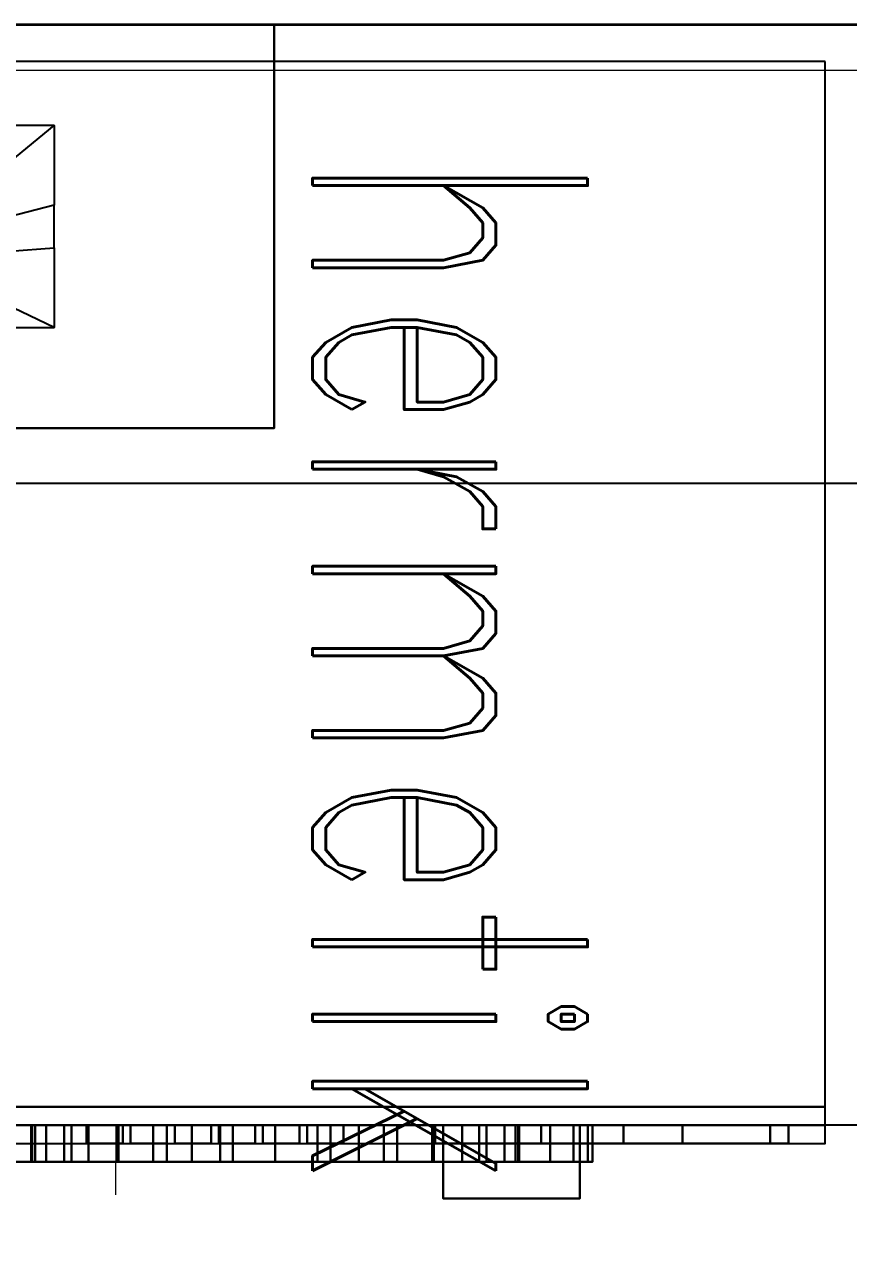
# Model space of a CAD drawing. Header units: inches. Extents: x -7543 to -822, y 102837 to 190349.
# Drawn here: x -831.6386 to -831.62961, y 102836.94892 to 102836.96243 of the extents above; entities that cross this region are included whole.
import ezdxf

# ---------------------------------------------------------------- set-up
doc = ezdxf.new("R2010")
doc.units = ezdxf.units.IN
doc.header["$MEASUREMENT"] = 0
doc.linetypes.add('DASHDOTX2', pattern=[2, 1, -0.5, 0, -0.5])
doc.linetypes.add('DOT', pattern=[6.35, 0, -6.35])
for name, color, linetype, lineweight in [('AKS', 1, 'Continuous', 25), ('İZ DÜŞÜM', 253, 'Continuous', 20), ('SIVA', 150, 'Continuous', 15), ('YAZI', 7, 'Continuous', 25)]:
    doc.layers.add(name, color=color, linetype=linetype, lineweight=lineweight)
doc.layers.add('DUVAR', color=7, linetype='Continuous', lineweight=35, true_color=0xfc4642)
doc.layers.add('TEFRİŞ', color=7, linetype='Continuous', lineweight=25, true_color=0x78462c)
doc.styles.add('st1', font='romandtw.shx', dxfattribs={"width": 0.7, "height": 40})

msp = doc.modelspace()

# ---------------------------------------------------------------- linework, layer by layer
at = {"layer": 'AKS', "linetype": 'DASHDOTX2', "ltscale": 10}
for p, q in [((-831.698665, 102836.962431), (-831.328061, 102836.962431)), ((-831.698665, 102836.957431), (-831.328061, 102836.957431))]:
    msp.add_line(p, q, dxfattribs=at)
at = {"layer": 'DUVAR'}
msp.add_line((-831.617877, 102836.962431), (-831.643877, 102836.962431), dxfattribs=at)
msp.add_line((-831.617877, 102836.962431), (-831.643877, 102836.962431), dxfattribs=at)
at = {"layer": 'İZ DÜŞÜM'}
msp.add_line((-831.637609, 102836.950031), (-831.637609, 102836.949669), dxfattribs=at)
at = {"layer": 'SIVA'}
msp.add_line((-831.617377, 102836.961931), (-831.643377, 102836.961931), dxfattribs=at)
at = {"layer": 'TEFRİŞ', "linetype": 'DOT', "ltscale": 0.4}
for p, q in [((-831.629864, 102836.962031, -0.0015), (-831.641864, 102836.962031, -0.0015)), ((-831.629864, 102836.950631, -0.0015), (-831.629864, 102836.962031, -0.0015))]:
    msp.add_line(p, q, dxfattribs=at)
at = {"layer": 'TEFRİŞ'}
for p, q in [((-831.629864, 102836.950431), (-831.629864, 102836.950631, -0.0015)), ((-831.579428, 102836.950431), (-831.643877, 102836.950431))]:
    msp.add_line(p, q, dxfattribs=at)
for points in [[(-831.643877, 102836.962431, -0.015), (-831.643877, 102836.958031, -0.015), (-831.635877, 102836.958031, -0.015), (-831.635877, 102836.962431, -0.015)], [(-831.635877, 102836.958031), (-831.643877, 102836.958031), (-831.643877, 102836.962431), (-831.635877, 102836.962431)], [(-831.635877, 102836.962431), (-831.643877, 102836.962431), (-831.643877, 102836.962431, -0.015), (-831.635877, 102836.962431, -0.015)], [(-831.635877, 102836.962431, -0.015), (-831.635877, 102836.958031, -0.015), (-831.635877, 102836.958031), (-831.635877, 102836.962431)], [(-831.635877, 102836.962431), (-831.635877, 102836.958031), (-831.635877, 102836.962431)], [(-831.635877, 102836.962431), (-831.635877, 102836.962431), (-831.635877, 102836.962431, -0.015)], [(-831.639247, 102836.960535, 0.002), (-831.638277, 102836.961331), (-831.639277, 102836.961331), (-831.639441, 102836.960778, 0.002)], [(-831.638277, 102836.960464), (-831.639177, 102836.960231, 0.002), (-831.639247, 102836.960535, 0.002), (-831.638277, 102836.961331)], [(-831.639247, 102836.959927, 0.002), (-831.638277, 102836.959997), (-831.638277, 102836.960464), (-831.639177, 102836.960231, 0.002)], [(-831.638277, 102836.959131), (-831.639441, 102836.959684, 0.002), (-831.639247, 102836.959927, 0.002), (-831.638277, 102836.959997)], [(-831.639722, 102836.959548, 0.002), (-831.639277, 102836.959131), (-831.638277, 102836.959131), (-831.639441, 102836.959684, 0.002)], [(-831.643877, 102836.958031, -0.015), (-831.643877, 102836.958031, -0.015), (-831.643877, 102836.958031, -0.015), (-831.635877, 102836.958031, -0.015)], [(-831.635877, 102836.958031, -0.015), (-831.643877, 102836.958031, -0.015), (-831.643877, 102836.958031), (-831.635877, 102836.958031)], [(-831.641864, 102836.950631), (-831.641864, 102836.950631, -0.0015), (-831.629864, 102836.950631, -0.0015), (-831.629864, 102836.950631)], [(-831.629864, 102836.950431), (-831.629864, 102836.950431, 0.0151), (-831.641864, 102836.950431, 0.0151), (-831.641864, 102836.950431)], [(-831.629864, 102836.950431, 0.011805), (-831.641864, 102836.950431, 0.011805), (-831.641864, 102836.950231, 0.011805), (-831.629864, 102836.950231, 0.011805)], [(-831.629864, 102836.950431, 0.011905), (-831.641864, 102836.950431, 0.011905), (-831.641864, 102836.950231, 0.011905), (-831.629864, 102836.950231, 0.011905)], [(-831.629864, 102836.950431, 0.0151), (-831.641864, 102836.950431, 0.0151), (-831.641864, 102836.950431, 0.0155), (-831.629864, 102836.950431, 0.0155)], [(-831.635864, 102836.950431, 0.006745), (-831.639326, 102836.950431, 0.006745), (-831.639273, 102836.950431, 0.007346), (-831.635864, 102836.950431, 0.006745)], [(-831.635864, 102836.950431, 0.006745), (-831.639273, 102836.950431, 0.006144), (-831.639326, 102836.950431, 0.006745), (-831.635864, 102836.950431, 0.006745)], [(-831.635864, 102836.950431, 0.006745), (-831.639273, 102836.950431, 0.007346), (-831.639117, 102836.950431, 0.007929), (-831.635864, 102836.950431, 0.006745)], [(-831.635864, 102836.950431, 0.006745), (-831.639117, 102836.950431, 0.005561), (-831.639273, 102836.950431, 0.006144), (-831.635864, 102836.950431, 0.006745)], [(-831.635864, 102836.950431, 0.006745), (-831.639117, 102836.950431, 0.007929), (-831.638862, 102836.950431, 0.008476), (-831.635864, 102836.950431, 0.006745)], [(-831.635864, 102836.950431, 0.006745), (-831.638862, 102836.950431, 0.005014), (-831.639117, 102836.950431, 0.005561), (-831.635864, 102836.950431, 0.006745)], [(-831.635864, 102836.950431, 0.006745), (-831.638862, 102836.950431, 0.008476), (-831.638516, 102836.950431, 0.00897), (-831.635864, 102836.950431, 0.006745)], [(-831.635864, 102836.950431, 0.006745), (-831.638516, 102836.950431, 0.00452), (-831.638862, 102836.950431, 0.005014), (-831.635864, 102836.950431, 0.006745)], [(-831.638516, 102836.950431, 0.00452), (-831.638862, 102836.950431, 0.005014), (-831.638862, 102836.950031, 0.005014), (-831.638516, 102836.950031, 0.00452)], [(-831.638862, 102836.950431, 0.008476), (-831.638516, 102836.950431, 0.00897), (-831.638516, 102836.950031, 0.00897), (-831.638862, 102836.950031, 0.008476)], [(-831.638526, 102836.950431, 0.006745), (-831.638485, 102836.950431, 0.007207), (-831.638485, 102836.950031, 0.007207), (-831.638526, 102836.950031, 0.006745)], [(-831.635864, 102836.950431, 0.006745), (-831.638526, 102836.950431, 0.006745), (-831.638485, 102836.950431, 0.007207), (-831.635864, 102836.950431, 0.006745)], [(-831.638485, 102836.950431, 0.006283), (-831.638526, 102836.950431, 0.006745), (-831.638526, 102836.950031, 0.006745), (-831.638485, 102836.950031, 0.006283)], [(-831.635864, 102836.950431, 0.006745), (-831.638485, 102836.950431, 0.006283), (-831.638526, 102836.950431, 0.006745), (-831.635864, 102836.950431, 0.006745)], [(-831.638485, 102836.950431, 0.006283), (-831.638526, 102836.950431, 0.006745), (-831.638526, 102836.950031, 0.006745), (-831.638485, 102836.950031, 0.006283)], [(-831.635864, 102836.950431, 0.006745), (-831.638516, 102836.950431, 0.00897), (-831.638089, 102836.950431, 0.009397), (-831.635864, 102836.950431, 0.006745)], [(-831.638089, 102836.950431, 0.004093), (-831.638516, 102836.950431, 0.00452), (-831.638516, 102836.950031, 0.00452), (-831.638089, 102836.950031, 0.004093)], [(-831.635864, 102836.950431, 0.006745), (-831.638089, 102836.950431, 0.004093), (-831.638516, 102836.950431, 0.00452), (-831.635864, 102836.950431, 0.006745)], [(-831.638516, 102836.950431, 0.00897), (-831.638089, 102836.950431, 0.009397), (-831.638089, 102836.950031, 0.009397), (-831.638516, 102836.950031, 0.00897)], [(-831.635864, 102836.950431, 0.006745), (-831.638485, 102836.950431, 0.007207), (-831.638365, 102836.950431, 0.007656), (-831.635864, 102836.950431, 0.006745)], [(-831.635864, 102836.950431, 0.006745), (-831.638365, 102836.950431, 0.005835), (-831.638485, 102836.950431, 0.006283), (-831.635864, 102836.950431, 0.006745)], [(-831.638365, 102836.950431, 0.005835), (-831.638485, 102836.950431, 0.006283), (-831.638485, 102836.950031, 0.006283), (-831.638365, 102836.950031, 0.005835)], [(-831.638485, 102836.950431, 0.007207), (-831.638365, 102836.950431, 0.007656), (-831.638365, 102836.950031, 0.007656), (-831.638485, 102836.950031, 0.007207)], [(-831.635864, 102836.950431, 0.006745), (-831.638365, 102836.950431, 0.007656), (-831.638169, 102836.950431, 0.008076), (-831.635864, 102836.950431, 0.006745)], [(-831.638169, 102836.950431, 0.005414), (-831.638365, 102836.950431, 0.005835), (-831.638365, 102836.950031, 0.005835), (-831.638169, 102836.950031, 0.005414)], [(-831.635864, 102836.950431, 0.006745), (-831.638169, 102836.950431, 0.005414), (-831.638365, 102836.950431, 0.005835), (-831.635864, 102836.950431, 0.006745)], [(-831.638365, 102836.950431, 0.007656), (-831.638169, 102836.950431, 0.008076), (-831.638169, 102836.950031, 0.008076), (-831.638365, 102836.950031, 0.007656)], [(-831.635864, 102836.950431, 0.006745), (-831.638169, 102836.950431, 0.008076), (-831.637903, 102836.950431, 0.008456), (-831.635864, 102836.950431, 0.006745)], [(-831.635864, 102836.950431, 0.006745), (-831.637903, 102836.950431, 0.005034), (-831.638169, 102836.950431, 0.005414), (-831.635864, 102836.950431, 0.006745)], [(-831.637903, 102836.950431, 0.005034), (-831.638169, 102836.950431, 0.005414), (-831.638169, 102836.950031, 0.005414), (-831.637903, 102836.950031, 0.005034)], [(-831.638169, 102836.950431, 0.008076), (-831.637903, 102836.950431, 0.008456), (-831.637903, 102836.950031, 0.008456), (-831.638169, 102836.950031, 0.008076)], [(-831.635864, 102836.950431, 0.006745), (-831.638089, 102836.950431, 0.009397), (-831.637595, 102836.950431, 0.009743), (-831.635864, 102836.950431, 0.006745)], [(-831.635864, 102836.950431, 0.006745), (-831.637595, 102836.950431, 0.003747), (-831.638089, 102836.950431, 0.004093), (-831.635864, 102836.950431, 0.006745)], [(-831.637595, 102836.950431, 0.003747), (-831.638089, 102836.950431, 0.004093), (-831.638089, 102836.950031, 0.004093), (-831.637595, 102836.950031, 0.003747)], [(-831.638089, 102836.950431, 0.009397), (-831.637595, 102836.950431, 0.009743), (-831.637595, 102836.950031, 0.009743), (-831.638089, 102836.950031, 0.009397)], [(-831.637924, 102836.950431, 0.012986), (-831.637924, 102836.950431, 0.013824), (-831.637924, 102836.950231, 0.013824), (-831.637924, 102836.950231, 0.012986)], [(-831.637528, 102836.950431, 0.012986), (-831.637924, 102836.950431, 0.012986), (-831.637924, 102836.950231, 0.012986), (-831.637528, 102836.950231, 0.012986)], [(-831.637924, 102836.950431, 0.013824), (-831.637528, 102836.950431, 0.013824), (-831.637528, 102836.950231, 0.013824), (-831.637924, 102836.950231, 0.013824)], [(-831.635864, 102836.950431, 0.006745), (-831.637903, 102836.950431, 0.008456), (-831.637575, 102836.950431, 0.008784), (-831.635864, 102836.950431, 0.006745)], [(-831.635864, 102836.950431, 0.006745), (-831.637575, 102836.950431, 0.004706), (-831.637903, 102836.950431, 0.005034), (-831.635864, 102836.950431, 0.006745)], [(-831.637575, 102836.950431, 0.004706), (-831.637903, 102836.950431, 0.005034), (-831.637903, 102836.950031, 0.005034), (-831.637575, 102836.950031, 0.004706)], [(-831.637903, 102836.950431, 0.008456), (-831.637575, 102836.950431, 0.008784), (-831.637575, 102836.950031, 0.008784), (-831.637903, 102836.950031, 0.008456)], [(-831.635864, 102836.950431, 0.006745), (-831.637595, 102836.950431, 0.009743), (-831.637048, 102836.950431, 0.009998), (-831.635864, 102836.950431, 0.006745)], [(-831.635864, 102836.950431, 0.006745), (-831.637048, 102836.950431, 0.003492), (-831.637595, 102836.950431, 0.003747), (-831.635864, 102836.950431, 0.006745)], [(-831.637048, 102836.950431, 0.003492), (-831.637595, 102836.950431, 0.003747), (-831.637595, 102836.950031, 0.003747), (-831.637048, 102836.950031, 0.003492)], [(-831.637595, 102836.950431, 0.009743), (-831.637048, 102836.950431, 0.009998), (-831.637048, 102836.950031, 0.009998), (-831.637595, 102836.950031, 0.009743)], [(-831.635864, 102836.950431, 0.006745), (-831.637575, 102836.950431, 0.008784), (-831.637195, 102836.950431, 0.00905), (-831.635864, 102836.950431, 0.006745)], [(-831.635864, 102836.950431, 0.006745), (-831.637195, 102836.950431, 0.00444), (-831.637575, 102836.950431, 0.004706), (-831.635864, 102836.950431, 0.006745)], [(-831.637195, 102836.950431, 0.00444), (-831.637575, 102836.950431, 0.004706), (-831.637575, 102836.950031, 0.004706), (-831.637195, 102836.950031, 0.00444)], [(-831.637575, 102836.950431, 0.008784), (-831.637195, 102836.950431, 0.00905), (-831.637195, 102836.950031, 0.00905), (-831.637575, 102836.950031, 0.008784)], [(-831.637528, 102836.950431, 0.012986), (-831.637528, 102836.950431, 0.013824), (-831.637528, 102836.950231, 0.013824), (-831.637528, 102836.950231, 0.012986)], [(-831.637443, 102836.950431, 0.012986), (-831.637443, 102836.950431, 0.013824), (-831.637443, 102836.950231, 0.013824), (-831.637443, 102836.950231, 0.012986)], [(-831.637046, 102836.950431, 0.012986), (-831.637443, 102836.950431, 0.012986), (-831.637443, 102836.950231, 0.012986), (-831.637046, 102836.950231, 0.012986)], [(-831.637443, 102836.950431, 0.013824), (-831.637046, 102836.950431, 0.013824), (-831.637046, 102836.950231, 0.013824), (-831.637443, 102836.950231, 0.013824)], [(-831.635864, 102836.950431, 0.006745), (-831.637195, 102836.950431, 0.00905), (-831.636775, 102836.950431, 0.009246), (-831.635864, 102836.950431, 0.006745)], [(-831.636775, 102836.950431, 0.004244), (-831.637195, 102836.950431, 0.00444), (-831.637195, 102836.950031, 0.00444), (-831.636775, 102836.950031, 0.004244)], [(-831.635864, 102836.950431, 0.006745), (-831.636775, 102836.950431, 0.004244), (-831.637195, 102836.950431, 0.00444), (-831.635864, 102836.950431, 0.006745)], [(-831.637195, 102836.950431, 0.00905), (-831.636775, 102836.950431, 0.009246), (-831.636775, 102836.950031, 0.009246), (-831.637195, 102836.950031, 0.00905)], [(-831.635864, 102836.950431, 0.006745), (-831.637048, 102836.950431, 0.009998), (-831.636465, 102836.950431, 0.010154), (-831.635864, 102836.950431, 0.006745)], [(-831.635864, 102836.950431, 0.006745), (-831.636465, 102836.950431, 0.003336), (-831.637048, 102836.950431, 0.003492), (-831.635864, 102836.950431, 0.006745)], [(-831.636465, 102836.950431, 0.003336), (-831.637048, 102836.950431, 0.003492), (-831.637048, 102836.950031, 0.003492), (-831.636465, 102836.950031, 0.003336)], [(-831.637048, 102836.950431, 0.009998), (-831.636465, 102836.950431, 0.010154), (-831.636465, 102836.950031, 0.010154), (-831.637048, 102836.950031, 0.009998)], [(-831.637046, 102836.950431, 0.012986), (-831.637046, 102836.950431, 0.013824), (-831.637046, 102836.950231, 0.013824), (-831.637046, 102836.950231, 0.012986)], [(-831.636961, 102836.950431, 0.012986), (-831.636961, 102836.950431, 0.013824), (-831.636961, 102836.950231, 0.013824), (-831.636961, 102836.950231, 0.012986)], [(-831.636564, 102836.950431, 0.012986), (-831.636961, 102836.950431, 0.012986), (-831.636961, 102836.950231, 0.012986), (-831.636564, 102836.950231, 0.012986)], [(-831.636961, 102836.950431, 0.013824), (-831.636564, 102836.950431, 0.013824), (-831.636564, 102836.950231, 0.013824), (-831.636961, 102836.950231, 0.013824)], [(-831.635864, 102836.950431, 0.006745), (-831.636775, 102836.950431, 0.009246), (-831.636326, 102836.950431, 0.009366), (-831.635864, 102836.950431, 0.006745)], [(-831.635864, 102836.950431, 0.006745), (-831.636326, 102836.950431, 0.004124), (-831.636775, 102836.950431, 0.004244), (-831.635864, 102836.950431, 0.006745)], [(-831.636326, 102836.950431, 0.004124), (-831.636775, 102836.950431, 0.004244), (-831.636775, 102836.950031, 0.004244), (-831.636326, 102836.950031, 0.004124)], [(-831.636775, 102836.950431, 0.009246), (-831.636326, 102836.950431, 0.009366), (-831.636326, 102836.950031, 0.009366), (-831.636775, 102836.950031, 0.009246)], [(-831.636564, 102836.950431, 0.012986), (-831.636564, 102836.950431, 0.013824), (-831.636564, 102836.950231, 0.013824), (-831.636564, 102836.950231, 0.012986)], [(-831.63648, 102836.950431, 0.012986), (-831.63648, 102836.950431, 0.013824), (-831.63648, 102836.950231, 0.013824), (-831.63648, 102836.950231, 0.012986)], [(-831.636083, 102836.950431, 0.012986), (-831.63648, 102836.950431, 0.012986), (-831.63648, 102836.950231, 0.012986), (-831.636083, 102836.950231, 0.012986)], [(-831.63648, 102836.950431, 0.013824), (-831.636083, 102836.950431, 0.013824), (-831.636083, 102836.950231, 0.013824), (-831.63648, 102836.950231, 0.013824)], [(-831.635864, 102836.950431, 0.006745), (-831.636465, 102836.950431, 0.010154), (-831.635864, 102836.950431, 0.010207), (-831.635864, 102836.950431, 0.006745)], [(-831.635864, 102836.950431, 0.006745), (-831.635864, 102836.950431, 0.003284), (-831.636465, 102836.950431, 0.003336), (-831.635864, 102836.950431, 0.006745)], [(-831.635864, 102836.950431, 0.003284), (-831.636465, 102836.950431, 0.003336), (-831.636465, 102836.950031, 0.003336), (-831.635864, 102836.950031, 0.003284)], [(-831.636465, 102836.950431, 0.010154), (-831.635864, 102836.950431, 0.010207), (-831.635864, 102836.950031, 0.010207), (-831.636465, 102836.950031, 0.010154)], [(-831.635864, 102836.950431, 0.006745), (-831.636326, 102836.950431, 0.009366), (-831.635864, 102836.950431, 0.009407), (-831.635864, 102836.950431, 0.006745)], [(-831.635864, 102836.950431, 0.006745), (-831.635864, 102836.950431, 0.004084), (-831.636326, 102836.950431, 0.004124), (-831.635864, 102836.950431, 0.006745)], [(-831.635864, 102836.950431, 0.004084), (-831.636326, 102836.950431, 0.004124), (-831.636326, 102836.950031, 0.004124), (-831.635864, 102836.950031, 0.004084)], [(-831.636326, 102836.950431, 0.009366), (-831.635864, 102836.950431, 0.009407), (-831.635864, 102836.950031, 0.009407), (-831.636326, 102836.950031, 0.009366)], [(-831.636083, 102836.950431, 0.012986), (-831.636083, 102836.950431, 0.013824), (-831.636083, 102836.950231, 0.013824), (-831.636083, 102836.950231, 0.012986)], [(-831.635998, 102836.950431, 0.012986), (-831.635998, 102836.950431, 0.013824), (-831.635998, 102836.950231, 0.013824), (-831.635998, 102836.950231, 0.012986)], [(-831.635601, 102836.950431, 0.012986), (-831.635998, 102836.950431, 0.012986), (-831.635998, 102836.950231, 0.012986), (-831.635601, 102836.950231, 0.012986)], [(-831.635998, 102836.950431, 0.013824), (-831.635601, 102836.950431, 0.013824), (-831.635601, 102836.950231, 0.013824), (-831.635998, 102836.950231, 0.013824)], [(-831.635864, 102836.950431, 0.006745), (-831.634954, 102836.950431, 0.009246), (-831.634533, 102836.950431, 0.00905), (-831.635864, 102836.950431, 0.006745)], [(-831.635864, 102836.950431, 0.006745), (-831.634533, 102836.950431, 0.00905), (-831.634153, 102836.950431, 0.008784), (-831.635864, 102836.950431, 0.006745)], [(-831.635864, 102836.950431, 0.006745), (-831.635402, 102836.950431, 0.009366), (-831.634954, 102836.950431, 0.009246), (-831.635864, 102836.950431, 0.006745)], [(-831.635864, 102836.950431, 0.006745), (-831.634153, 102836.950431, 0.008784), (-831.633825, 102836.950431, 0.008456), (-831.635864, 102836.950431, 0.006745)], [(-831.635864, 102836.950431, 0.006745), (-831.633825, 102836.950431, 0.008456), (-831.633559, 102836.950431, 0.008076), (-831.635864, 102836.950431, 0.006745)], [(-831.635864, 102836.950431, 0.006745), (-831.633559, 102836.950431, 0.008076), (-831.633363, 102836.950431, 0.007656), (-831.635864, 102836.950431, 0.006745)], [(-831.635864, 102836.950431, 0.006745), (-831.633213, 102836.950431, 0.00897), (-831.632866, 102836.950431, 0.008476), (-831.635864, 102836.950431, 0.006745)], [(-831.635864, 102836.950431, 0.006745), (-831.632866, 102836.950431, 0.008476), (-831.632611, 102836.950431, 0.007929), (-831.635864, 102836.950431, 0.006745)], [(-831.635864, 102836.950431, 0.006745), (-831.632611, 102836.950431, 0.007929), (-831.632455, 102836.950431, 0.007346), (-831.635864, 102836.950431, 0.006745)], [(-831.635864, 102836.950431, 0.006745), (-831.633363, 102836.950431, 0.007656), (-831.633243, 102836.950431, 0.007207), (-831.635864, 102836.950431, 0.006745)], [(-831.635864, 102836.950431, 0.006745), (-831.633243, 102836.950431, 0.007207), (-831.633203, 102836.950431, 0.006745), (-831.635864, 102836.950431, 0.006745)], [(-831.635864, 102836.950431, 0.006745), (-831.632455, 102836.950431, 0.007346), (-831.632403, 102836.950431, 0.006745), (-831.635864, 102836.950431, 0.006745)], [(-831.635864, 102836.950431, 0.006745), (-831.635263, 102836.950431, 0.010154), (-831.63468, 102836.950431, 0.009998), (-831.635864, 102836.950431, 0.006745)], [(-831.635864, 102836.950431, 0.006745), (-831.63468, 102836.950431, 0.009998), (-831.634133, 102836.950431, 0.009743), (-831.635864, 102836.950431, 0.006745)], [(-831.635864, 102836.950431, 0.006745), (-831.634133, 102836.950431, 0.009743), (-831.633639, 102836.950431, 0.009397), (-831.635864, 102836.950431, 0.006745)], [(-831.635864, 102836.950431, 0.006745), (-831.633639, 102836.950431, 0.009397), (-831.633213, 102836.950431, 0.00897), (-831.635864, 102836.950431, 0.006745)], [(-831.635864, 102836.950431, 0.006745), (-831.635864, 102836.950431, 0.009407), (-831.635402, 102836.950431, 0.009366), (-831.635864, 102836.950431, 0.006745)], [(-831.635864, 102836.950431, 0.006745), (-831.635864, 102836.950431, 0.010207), (-831.635263, 102836.950431, 0.010154), (-831.635864, 102836.950431, 0.006745)], [(-831.635864, 102836.950431, 0.006745), (-831.634533, 102836.950431, 0.00444), (-831.634954, 102836.950431, 0.004244), (-831.635864, 102836.950431, 0.006745)], [(-831.635864, 102836.950431, 0.006745), (-831.633213, 102836.950431, 0.00452), (-831.633639, 102836.950431, 0.004093), (-831.635864, 102836.950431, 0.006745)], [(-831.635864, 102836.950431, 0.006745), (-831.633639, 102836.950431, 0.004093), (-831.634133, 102836.950431, 0.003747), (-831.635864, 102836.950431, 0.006745)], [(-831.635864, 102836.950431, 0.006745), (-831.634133, 102836.950431, 0.003747), (-831.63468, 102836.950431, 0.003492), (-831.635864, 102836.950431, 0.006745)], [(-831.635864, 102836.950431, 0.006745), (-831.63468, 102836.950431, 0.003492), (-831.635263, 102836.950431, 0.003336), (-831.635864, 102836.950431, 0.006745)], [(-831.635864, 102836.950431, 0.006745), (-831.634954, 102836.950431, 0.004244), (-831.635402, 102836.950431, 0.004124), (-831.635864, 102836.950431, 0.006745)], [(-831.635864, 102836.950431, 0.006745), (-831.635402, 102836.950431, 0.004124), (-831.635864, 102836.950431, 0.004084), (-831.635864, 102836.950431, 0.006745)], [(-831.635864, 102836.950431, 0.006745), (-831.635263, 102836.950431, 0.003336), (-831.635864, 102836.950431, 0.003284), (-831.635864, 102836.950431, 0.006745)], [(-831.635263, 102836.950431, 0.003336), (-831.635864, 102836.950431, 0.003284), (-831.635864, 102836.950031, 0.003284), (-831.635263, 102836.950031, 0.003336)], [(-831.635402, 102836.950431, 0.004124), (-831.635864, 102836.950431, 0.004084), (-831.635864, 102836.950031, 0.004084), (-831.635402, 102836.950031, 0.004124)], [(-831.635864, 102836.950431, 0.006745), (-831.633363, 102836.950431, 0.005835), (-831.633559, 102836.950431, 0.005414), (-831.635864, 102836.950431, 0.006745)], [(-831.635864, 102836.950431, 0.006745), (-831.633559, 102836.950431, 0.005414), (-831.633825, 102836.950431, 0.005034), (-831.635864, 102836.950431, 0.006745)], [(-831.635864, 102836.950431, 0.006745), (-831.632455, 102836.950431, 0.006144), (-831.632611, 102836.950431, 0.005561), (-831.635864, 102836.950431, 0.006745)], [(-831.635864, 102836.950431, 0.006745), (-831.632611, 102836.950431, 0.005561), (-831.632866, 102836.950431, 0.005014), (-831.635864, 102836.950431, 0.006745)], [(-831.635864, 102836.950431, 0.006745), (-831.633825, 102836.950431, 0.005034), (-831.634153, 102836.950431, 0.004706), (-831.635864, 102836.950431, 0.006745)], [(-831.635864, 102836.950431, 0.006745), (-831.634153, 102836.950431, 0.004706), (-831.634533, 102836.950431, 0.00444), (-831.635864, 102836.950431, 0.006745)], [(-831.635864, 102836.950431, 0.006745), (-831.632866, 102836.950431, 0.005014), (-831.633213, 102836.950431, 0.00452), (-831.635864, 102836.950431, 0.006745)], [(-831.635864, 102836.950431, 0.006745), (-831.633203, 102836.950431, 0.006745), (-831.633243, 102836.950431, 0.006283), (-831.635864, 102836.950431, 0.006745)], [(-831.635864, 102836.950431, 0.006745), (-831.632403, 102836.950431, 0.006745), (-831.632455, 102836.950431, 0.006144), (-831.635864, 102836.950431, 0.006745)], [(-831.635864, 102836.950431, 0.006745), (-831.633243, 102836.950431, 0.006283), (-831.633363, 102836.950431, 0.005835), (-831.635864, 102836.950431, 0.006745)], [(-831.635864, 102836.950431, 0.009407), (-831.635402, 102836.950431, 0.009366), (-831.635402, 102836.950031, 0.009366), (-831.635864, 102836.950031, 0.009407)], [(-831.635864, 102836.950431, 0.010207), (-831.635263, 102836.950431, 0.010154), (-831.635263, 102836.950031, 0.010154), (-831.635864, 102836.950031, 0.010207)], [(-831.635601, 102836.950431, 0.012986), (-831.635601, 102836.950431, 0.013824), (-831.635601, 102836.950231, 0.013824), (-831.635601, 102836.950231, 0.012986)], [(-831.635517, 102836.950431, 0.012986), (-831.635517, 102836.950431, 0.013824), (-831.635517, 102836.950231, 0.013824), (-831.635517, 102836.950231, 0.012986)], [(-831.63512, 102836.950431, 0.012986), (-831.635517, 102836.950431, 0.012986), (-831.635517, 102836.950231, 0.012986), (-831.63512, 102836.950231, 0.012986)], [(-831.635517, 102836.950431, 0.013824), (-831.63512, 102836.950431, 0.013824), (-831.63512, 102836.950231, 0.013824), (-831.635517, 102836.950231, 0.013824)], [(-831.634954, 102836.950431, 0.004244), (-831.635402, 102836.950431, 0.004124), (-831.635402, 102836.950031, 0.004124), (-831.634954, 102836.950031, 0.004244)], [(-831.635402, 102836.950431, 0.009366), (-831.634954, 102836.950431, 0.009246), (-831.634954, 102836.950031, 0.009246), (-831.635402, 102836.950031, 0.009366)], [(-831.63468, 102836.950431, 0.003492), (-831.635263, 102836.950431, 0.003336), (-831.635263, 102836.950031, 0.003336), (-831.63468, 102836.950031, 0.003492)], [(-831.635263, 102836.950431, 0.010154), (-831.63468, 102836.950431, 0.009998), (-831.63468, 102836.950031, 0.009998), (-831.635263, 102836.950031, 0.010154)], [(-831.63512, 102836.950431, 0.012986), (-831.63512, 102836.950431, 0.013824), (-831.63512, 102836.950231, 0.013824), (-831.63512, 102836.950231, 0.012986)], [(-831.634533, 102836.950431, 0.00444), (-831.634954, 102836.950431, 0.004244), (-831.634954, 102836.950031, 0.004244), (-831.634533, 102836.950031, 0.00444)], [(-831.634954, 102836.950431, 0.009246), (-831.634533, 102836.950431, 0.00905), (-831.634533, 102836.950031, 0.00905), (-831.634954, 102836.950031, 0.009246)], [(-831.634133, 102836.950431, 0.003747), (-831.63468, 102836.950431, 0.003492), (-831.63468, 102836.950031, 0.003492), (-831.634133, 102836.950031, 0.003747)], [(-831.63468, 102836.950431, 0.009998), (-831.634133, 102836.950431, 0.009743), (-831.634133, 102836.950031, 0.009743), (-831.63468, 102836.950031, 0.009998)], [(-831.634153, 102836.950431, 0.004706), (-831.634533, 102836.950431, 0.00444), (-831.634533, 102836.950031, 0.00444), (-831.634153, 102836.950031, 0.004706)], [(-831.634533, 102836.950431, 0.00905), (-831.634153, 102836.950431, 0.008784), (-831.634153, 102836.950031, 0.008784), (-831.634533, 102836.950031, 0.00905)], [(-831.633825, 102836.950431, 0.005034), (-831.634153, 102836.950431, 0.004706), (-831.634153, 102836.950031, 0.004706), (-831.633825, 102836.950031, 0.005034)], [(-831.634153, 102836.950431, 0.008784), (-831.633825, 102836.950431, 0.008456), (-831.633825, 102836.950031, 0.008456), (-831.634153, 102836.950031, 0.008784)], [(-831.633639, 102836.950431, 0.004093), (-831.634133, 102836.950431, 0.003747), (-831.634133, 102836.950031, 0.003747), (-831.633639, 102836.950031, 0.004093)], [(-831.634133, 102836.950431, 0.009743), (-831.633639, 102836.950431, 0.009397), (-831.633639, 102836.950031, 0.009397), (-831.634133, 102836.950031, 0.009743)], [(-831.634119, 102836.950431, 0.014505), (-831.634119, 102836.950431, 0.012305), (-831.634119, 102836.950231, 0.012305), (-831.634119, 102836.950231, 0.014505)], [(-831.634119, 102836.950431, 0.012305), (-831.630264, 102836.950431, 0.012305), (-831.630264, 102836.950231, 0.012305), (-831.634119, 102836.950231, 0.012305)], [(-831.630264, 102836.950431, 0.014505), (-831.634119, 102836.950431, 0.014505), (-831.634119, 102836.950231, 0.014505), (-831.630264, 102836.950231, 0.014505)], [(-831.634032, 102836.950431, 0.006245), (-831.634032, 102836.950431, 0.007245), (-831.634032, 102836.949631, 0.007245), (-831.634032, 102836.949631, 0.006245)], [(-831.634032, 102836.950431, 0.006245), (-831.63254, 102836.950431, 0.006245), (-831.63254, 102836.949631, 0.006245), (-831.634032, 102836.949631, 0.006245)], [(-831.63254, 102836.950431, 0.007245), (-831.634032, 102836.950431, 0.007245), (-831.634032, 102836.949631, 0.007245), (-831.63254, 102836.949631, 0.007245)], [(-831.633559, 102836.950431, 0.005414), (-831.633825, 102836.950431, 0.005034), (-831.633825, 102836.950031, 0.005034), (-831.633559, 102836.950031, 0.005414)], [(-831.633825, 102836.950431, 0.008456), (-831.633559, 102836.950431, 0.008076), (-831.633559, 102836.950031, 0.008076), (-831.633825, 102836.950031, 0.008456)], [(-831.633213, 102836.950431, 0.00452), (-831.633639, 102836.950431, 0.004093), (-831.633639, 102836.950031, 0.004093), (-831.633213, 102836.950031, 0.00452)], [(-831.633639, 102836.950431, 0.009397), (-831.633213, 102836.950431, 0.00897), (-831.633213, 102836.950031, 0.00897), (-831.633639, 102836.950031, 0.009397)], [(-831.633363, 102836.950431, 0.005835), (-831.633559, 102836.950431, 0.005414), (-831.633559, 102836.950031, 0.005414), (-831.633363, 102836.950031, 0.005835)], [(-831.633559, 102836.950431, 0.008076), (-831.633363, 102836.950431, 0.007656), (-831.633363, 102836.950031, 0.007656), (-831.633559, 102836.950031, 0.008076)], [(-831.633243, 102836.950431, 0.006283), (-831.633363, 102836.950431, 0.005835), (-831.633363, 102836.950031, 0.005835), (-831.633243, 102836.950031, 0.006283)], [(-831.633363, 102836.950431, 0.007656), (-831.633243, 102836.950431, 0.007207), (-831.633243, 102836.950031, 0.007207), (-831.633363, 102836.950031, 0.007656)], [(-831.633243, 102836.950431, 0.007207), (-831.633203, 102836.950431, 0.006745), (-831.633203, 102836.950031, 0.006745), (-831.633243, 102836.950031, 0.007207)], [(-831.633203, 102836.950431, 0.006745), (-831.633243, 102836.950431, 0.006283), (-831.633243, 102836.950031, 0.006283), (-831.633203, 102836.950031, 0.006745)], [(-831.632866, 102836.950431, 0.005014), (-831.633213, 102836.950431, 0.00452), (-831.633213, 102836.950031, 0.00452), (-831.632866, 102836.950031, 0.005014)], [(-831.633213, 102836.950431, 0.00897), (-831.632866, 102836.950431, 0.008476), (-831.632866, 102836.950031, 0.008476), (-831.633213, 102836.950031, 0.00897)], [(-831.632964, 102836.950431, 0.013699), (-831.632964, 102836.950431, 0.013111), (-831.632964, 102836.950231, 0.013111), (-831.632964, 102836.950231, 0.013699)], [(-831.631419, 102836.950431, 0.013111), (-831.632964, 102836.950431, 0.013111), (-831.632964, 102836.950231, 0.013111), (-831.631419, 102836.950231, 0.013111)], [(-831.631419, 102836.950431, 0.013699), (-831.632964, 102836.950431, 0.013699), (-831.632964, 102836.950231, 0.013699), (-831.631419, 102836.950231, 0.013699)], [(-831.632611, 102836.950431, 0.005561), (-831.632866, 102836.950431, 0.005014), (-831.632866, 102836.950031, 0.005014), (-831.632611, 102836.950031, 0.005561)], [(-831.632866, 102836.950431, 0.008476), (-831.632611, 102836.950431, 0.007929), (-831.632611, 102836.950031, 0.007929), (-831.632866, 102836.950031, 0.008476)], [(-831.632455, 102836.950431, 0.006144), (-831.632611, 102836.950431, 0.005561), (-831.632611, 102836.950031, 0.005561), (-831.632455, 102836.950031, 0.006144)], [(-831.632611, 102836.950431, 0.007929), (-831.632455, 102836.950431, 0.007346), (-831.632455, 102836.950031, 0.007346), (-831.632611, 102836.950031, 0.007929)], [(-831.63254, 102836.950431, 0.006245), (-831.63254, 102836.950431, 0.007245), (-831.63254, 102836.949631, 0.007245), (-831.63254, 102836.949631, 0.006245)], [(-831.632455, 102836.950431, 0.007346), (-831.632403, 102836.950431, 0.006745), (-831.632403, 102836.950031, 0.006745), (-831.632455, 102836.950031, 0.007346)], [(-831.632403, 102836.950431, 0.006745), (-831.632455, 102836.950431, 0.006144), (-831.632455, 102836.950031, 0.006144), (-831.632403, 102836.950031, 0.006745)], [(-831.632064, 102836.950431, 0.0006), (-831.632064, 102836.950431, 0.0022), (-831.632064, 102836.950231, 0.0022), (-831.632064, 102836.950231, 0.0006)], [(-831.630464, 102836.950431, 0.0006), (-831.632064, 102836.950431, 0.0006), (-831.632064, 102836.950231, 0.0006), (-831.630464, 102836.950231, 0.0006)], [(-831.632064, 102836.950431, 0.0022), (-831.630464, 102836.950431, 0.0022), (-831.630464, 102836.950231, 0.0022), (-831.632064, 102836.950231, 0.0022)], [(-831.631419, 102836.950431, 0.013111), (-831.631419, 102836.950431, 0.013699), (-831.631419, 102836.950231, 0.013699), (-831.631419, 102836.950231, 0.013111)], [(-831.630464, 102836.950431, 0.0022), (-831.630464, 102836.950431, 0.0006), (-831.630464, 102836.950231, 0.0006), (-831.630464, 102836.950231, 0.0022)], [(-831.630264, 102836.950431, 0.012305), (-831.630264, 102836.950431, 0.014505), (-831.630264, 102836.950231, 0.014505), (-831.630264, 102836.950231, 0.012305)], [(-831.637528, 102836.950231, 0.013824), (-831.637924, 102836.950231, 0.013824), (-831.637924, 102836.950231, 0.012986), (-831.637528, 102836.950231, 0.012986)], [(-831.637046, 102836.950231, 0.013824), (-831.637443, 102836.950231, 0.013824), (-831.637443, 102836.950231, 0.012986), (-831.637046, 102836.950231, 0.012986)], [(-831.636564, 102836.950231, 0.013824), (-831.636961, 102836.950231, 0.013824), (-831.636961, 102836.950231, 0.012986), (-831.636564, 102836.950231, 0.012986)], [(-831.636083, 102836.950231, 0.013824), (-831.63648, 102836.950231, 0.013824), (-831.63648, 102836.950231, 0.012986), (-831.636083, 102836.950231, 0.012986)], [(-831.635601, 102836.950231, 0.013824), (-831.635998, 102836.950231, 0.013824), (-831.635998, 102836.950231, 0.012986), (-831.635601, 102836.950231, 0.012986)], [(-831.63512, 102836.950231, 0.013824), (-831.635517, 102836.950231, 0.013824), (-831.635517, 102836.950231, 0.012986), (-831.63512, 102836.950231, 0.012986)], [(-831.631419, 102836.950231, 0.013699), (-831.632964, 102836.950231, 0.013699), (-831.632964, 102836.950231, 0.013111), (-831.631419, 102836.950231, 0.013111)], [(-831.630464, 102836.950231, 0.0022), (-831.632064, 102836.950231, 0.0022), (-831.632064, 102836.950231, 0.0006), (-831.630464, 102836.950231, 0.0006)], [(-831.635864, 102836.950031, 0.006745), (-831.639326, 102836.950031, 0.006745), (-831.639273, 102836.950031, 0.007346), (-831.635864, 102836.950031, 0.006745)], [(-831.635864, 102836.950031, 0.006745), (-831.639273, 102836.950031, 0.007346), (-831.639117, 102836.950031, 0.007929), (-831.635864, 102836.950031, 0.006745)], [(-831.635864, 102836.950031, 0.006745), (-831.639117, 102836.950031, 0.005561), (-831.639273, 102836.950031, 0.006144), (-831.635864, 102836.950031, 0.006745)], [(-831.635864, 102836.950031, 0.006745), (-831.639117, 102836.950031, 0.007929), (-831.638862, 102836.950031, 0.008476), (-831.635864, 102836.950031, 0.006745)], [(-831.635864, 102836.950031, 0.006745), (-831.638862, 102836.950031, 0.005014), (-831.639117, 102836.950031, 0.005561), (-831.635864, 102836.950031, 0.006745)], [(-831.635864, 102836.950031, 0.006745), (-831.638862, 102836.950031, 0.008476), (-831.638516, 102836.950031, 0.00897), (-831.635864, 102836.950031, 0.006745)], [(-831.635864, 102836.950031, 0.006745), (-831.638516, 102836.950031, 0.00452), (-831.638862, 102836.950031, 0.005014), (-831.635864, 102836.950031, 0.006745)], [(-831.635864, 102836.950031, 0.006745), (-831.638526, 102836.950031, 0.006745), (-831.638485, 102836.950031, 0.007207), (-831.635864, 102836.950031, 0.006745)], [(-831.635864, 102836.950031, 0.006745), (-831.638516, 102836.950031, 0.00897), (-831.638089, 102836.950031, 0.009397), (-831.635864, 102836.950031, 0.006745)], [(-831.635864, 102836.950031, 0.006745), (-831.638089, 102836.950031, 0.004093), (-831.638516, 102836.950031, 0.00452), (-831.635864, 102836.950031, 0.006745)], [(-831.635864, 102836.950031, 0.006745), (-831.638485, 102836.950031, 0.007207), (-831.638365, 102836.950031, 0.007656), (-831.635864, 102836.950031, 0.006745)], [(-831.635864, 102836.950031, 0.006745), (-831.638365, 102836.950031, 0.005835), (-831.638485, 102836.950031, 0.006283), (-831.635864, 102836.950031, 0.006745)], [(-831.635864, 102836.950031, 0.006745), (-831.638365, 102836.950031, 0.007656), (-831.638169, 102836.950031, 0.008076), (-831.635864, 102836.950031, 0.006745)], [(-831.635864, 102836.950031, 0.006745), (-831.638169, 102836.950031, 0.005414), (-831.638365, 102836.950031, 0.005835), (-831.635864, 102836.950031, 0.006745)], [(-831.635864, 102836.950031, 0.006745), (-831.638169, 102836.950031, 0.008076), (-831.637903, 102836.950031, 0.008456), (-831.635864, 102836.950031, 0.006745)], [(-831.635864, 102836.950031, 0.006745), (-831.637903, 102836.950031, 0.005034), (-831.638169, 102836.950031, 0.005414), (-831.635864, 102836.950031, 0.006745)], [(-831.635864, 102836.950031, 0.006745), (-831.638089, 102836.950031, 0.009397), (-831.637595, 102836.950031, 0.009743), (-831.635864, 102836.950031, 0.006745)], [(-831.635864, 102836.950031, 0.006745), (-831.637595, 102836.950031, 0.003747), (-831.638089, 102836.950031, 0.004093), (-831.635864, 102836.950031, 0.006745)], [(-831.635864, 102836.950031, 0.006745), (-831.637903, 102836.950031, 0.008456), (-831.637575, 102836.950031, 0.008784), (-831.635864, 102836.950031, 0.006745)], [(-831.635864, 102836.950031, 0.006745), (-831.637575, 102836.950031, 0.004706), (-831.637903, 102836.950031, 0.005034), (-831.635864, 102836.950031, 0.006745)], [(-831.635864, 102836.950031, 0.006745), (-831.637595, 102836.950031, 0.009743), (-831.637048, 102836.950031, 0.009998), (-831.635864, 102836.950031, 0.006745)], [(-831.635864, 102836.950031, 0.006745), (-831.637048, 102836.950031, 0.003492), (-831.637595, 102836.950031, 0.003747), (-831.635864, 102836.950031, 0.006745)], [(-831.635864, 102836.950031, 0.006745), (-831.637575, 102836.950031, 0.008784), (-831.637195, 102836.950031, 0.00905), (-831.635864, 102836.950031, 0.006745)], [(-831.635864, 102836.950031, 0.006745), (-831.637195, 102836.950031, 0.00444), (-831.637575, 102836.950031, 0.004706), (-831.635864, 102836.950031, 0.006745)], [(-831.635864, 102836.950031, 0.006745), (-831.637195, 102836.950031, 0.00905), (-831.636775, 102836.950031, 0.009246), (-831.635864, 102836.950031, 0.006745)], [(-831.635864, 102836.950031, 0.006745), (-831.636775, 102836.950031, 0.004244), (-831.637195, 102836.950031, 0.00444), (-831.635864, 102836.950031, 0.006745)], [(-831.635864, 102836.950031, 0.006745), (-831.637048, 102836.950031, 0.009998), (-831.636465, 102836.950031, 0.010154), (-831.635864, 102836.950031, 0.006745)], [(-831.635864, 102836.950031, 0.006745), (-831.636465, 102836.950031, 0.003336), (-831.637048, 102836.950031, 0.003492), (-831.635864, 102836.950031, 0.006745)], [(-831.635864, 102836.950031, 0.006745), (-831.636775, 102836.950031, 0.009246), (-831.636326, 102836.950031, 0.009366), (-831.635864, 102836.950031, 0.006745)], [(-831.635864, 102836.950031, 0.006745), (-831.636326, 102836.950031, 0.004124), (-831.636775, 102836.950031, 0.004244), (-831.635864, 102836.950031, 0.006745)], [(-831.635864, 102836.950031, 0.006745), (-831.636465, 102836.950031, 0.010154), (-831.635864, 102836.950031, 0.010207), (-831.635864, 102836.950031, 0.006745)], [(-831.635864, 102836.950031, 0.006745), (-831.635864, 102836.950031, 0.003284), (-831.636465, 102836.950031, 0.003336), (-831.635864, 102836.950031, 0.006745)], [(-831.635864, 102836.950031, 0.006745), (-831.636326, 102836.950031, 0.009366), (-831.635864, 102836.950031, 0.009407), (-831.635864, 102836.950031, 0.006745)], [(-831.635864, 102836.950031, 0.006745), (-831.635864, 102836.950031, 0.004084), (-831.636326, 102836.950031, 0.004124), (-831.635864, 102836.950031, 0.006745)], [(-831.635864, 102836.950031, 0.006745), (-831.634954, 102836.950031, 0.009246), (-831.634533, 102836.950031, 0.00905), (-831.635864, 102836.950031, 0.006745)], [(-831.635864, 102836.950031, 0.006745), (-831.634533, 102836.950031, 0.00905), (-831.634153, 102836.950031, 0.008784), (-831.635864, 102836.950031, 0.006745)], [(-831.635864, 102836.950031, 0.006745), (-831.635402, 102836.950031, 0.009366), (-831.634954, 102836.950031, 0.009246), (-831.635864, 102836.950031, 0.006745)], [(-831.635864, 102836.950031, 0.006745), (-831.634153, 102836.950031, 0.008784), (-831.633825, 102836.950031, 0.008456), (-831.635864, 102836.950031, 0.006745)], [(-831.635864, 102836.950031, 0.006745), (-831.633825, 102836.950031, 0.008456), (-831.633559, 102836.950031, 0.008076), (-831.635864, 102836.950031, 0.006745)], [(-831.635864, 102836.950031, 0.006745), (-831.633559, 102836.950031, 0.008076), (-831.633363, 102836.950031, 0.007656), (-831.635864, 102836.950031, 0.006745)], [(-831.635864, 102836.950031, 0.006745), (-831.633213, 102836.950031, 0.00897), (-831.632866, 102836.950031, 0.008476), (-831.635864, 102836.950031, 0.006745)], [(-831.635864, 102836.950031, 0.006745), (-831.632866, 102836.950031, 0.008476), (-831.632611, 102836.950031, 0.007929), (-831.635864, 102836.950031, 0.006745)], [(-831.635864, 102836.950031, 0.006745), (-831.632611, 102836.950031, 0.007929), (-831.632455, 102836.950031, 0.007346), (-831.635864, 102836.950031, 0.006745)], [(-831.635864, 102836.950031, 0.006745), (-831.633363, 102836.950031, 0.007656), (-831.633243, 102836.950031, 0.007207), (-831.635864, 102836.950031, 0.006745)], [(-831.635864, 102836.950031, 0.006745), (-831.633243, 102836.950031, 0.007207), (-831.633203, 102836.950031, 0.006745), (-831.635864, 102836.950031, 0.006745)], [(-831.635864, 102836.950031, 0.006745), (-831.632455, 102836.950031, 0.007346), (-831.632403, 102836.950031, 0.006745), (-831.635864, 102836.950031, 0.006745)], [(-831.635864, 102836.950031, 0.006745), (-831.635263, 102836.950031, 0.010154), (-831.63468, 102836.950031, 0.009998), (-831.635864, 102836.950031, 0.006745)], [(-831.635864, 102836.950031, 0.006745), (-831.63468, 102836.950031, 0.009998), (-831.634133, 102836.950031, 0.009743), (-831.635864, 102836.950031, 0.006745)], [(-831.635864, 102836.950031, 0.006745), (-831.634133, 102836.950031, 0.009743), (-831.633639, 102836.950031, 0.009397), (-831.635864, 102836.950031, 0.006745)], [(-831.635864, 102836.950031, 0.006745), (-831.633639, 102836.950031, 0.009397), (-831.633213, 102836.950031, 0.00897), (-831.635864, 102836.950031, 0.006745)], [(-831.635864, 102836.950031, 0.006745), (-831.635864, 102836.950031, 0.009407), (-831.635402, 102836.950031, 0.009366), (-831.635864, 102836.950031, 0.006745)], [(-831.635864, 102836.950031, 0.006745), (-831.635864, 102836.950031, 0.010207), (-831.635263, 102836.950031, 0.010154), (-831.635864, 102836.950031, 0.006745)], [(-831.635864, 102836.950031, 0.006745), (-831.634533, 102836.950031, 0.00444), (-831.634954, 102836.950031, 0.004244), (-831.635864, 102836.950031, 0.006745)], [(-831.635864, 102836.950031, 0.006745), (-831.633213, 102836.950031, 0.00452), (-831.633639, 102836.950031, 0.004093), (-831.635864, 102836.950031, 0.006745)], [(-831.635864, 102836.950031, 0.006745), (-831.633639, 102836.950031, 0.004093), (-831.634133, 102836.950031, 0.003747), (-831.635864, 102836.950031, 0.006745)], [(-831.635864, 102836.950031, 0.006745), (-831.634133, 102836.950031, 0.003747), (-831.63468, 102836.950031, 0.003492), (-831.635864, 102836.950031, 0.006745)], [(-831.635864, 102836.950031, 0.006745), (-831.63468, 102836.950031, 0.003492), (-831.635263, 102836.950031, 0.003336), (-831.635864, 102836.950031, 0.006745)], [(-831.635864, 102836.950031, 0.006745), (-831.634954, 102836.950031, 0.004244), (-831.635402, 102836.950031, 0.004124), (-831.635864, 102836.950031, 0.006745)], [(-831.635864, 102836.950031, 0.006745), (-831.635402, 102836.950031, 0.004124), (-831.635864, 102836.950031, 0.004084), (-831.635864, 102836.950031, 0.006745)], [(-831.635864, 102836.950031, 0.006745), (-831.635263, 102836.950031, 0.003336), (-831.635864, 102836.950031, 0.003284), (-831.635864, 102836.950031, 0.006745)], [(-831.635864, 102836.950031, 0.006745), (-831.633363, 102836.950031, 0.005835), (-831.633559, 102836.950031, 0.005414), (-831.635864, 102836.950031, 0.006745)], [(-831.635864, 102836.950031, 0.006745), (-831.633559, 102836.950031, 0.005414), (-831.633825, 102836.950031, 0.005034), (-831.635864, 102836.950031, 0.006745)], [(-831.635864, 102836.950031, 0.006745), (-831.632455, 102836.950031, 0.006144), (-831.632611, 102836.950031, 0.005561), (-831.635864, 102836.950031, 0.006745)], [(-831.635864, 102836.950031, 0.006745), (-831.632611, 102836.950031, 0.005561), (-831.632866, 102836.950031, 0.005014), (-831.635864, 102836.950031, 0.006745)], [(-831.635864, 102836.950031, 0.006745), (-831.633825, 102836.950031, 0.005034), (-831.634153, 102836.950031, 0.004706), (-831.635864, 102836.950031, 0.006745)], [(-831.635864, 102836.950031, 0.006745), (-831.634153, 102836.950031, 0.004706), (-831.634533, 102836.950031, 0.00444), (-831.635864, 102836.950031, 0.006745)], [(-831.635864, 102836.950031, 0.006745), (-831.632866, 102836.950031, 0.005014), (-831.633213, 102836.950031, 0.00452), (-831.635864, 102836.950031, 0.006745)], [(-831.635864, 102836.950031, 0.006745), (-831.633203, 102836.950031, 0.006745), (-831.633243, 102836.950031, 0.006283), (-831.635864, 102836.950031, 0.006745)], [(-831.635864, 102836.950031, 0.006745), (-831.632403, 102836.950031, 0.006745), (-831.632455, 102836.950031, 0.006144), (-831.635864, 102836.950031, 0.006745)], [(-831.635864, 102836.950031, 0.006745), (-831.633243, 102836.950031, 0.006283), (-831.633363, 102836.950031, 0.005835), (-831.635864, 102836.950031, 0.006745)], [(-831.63254, 102836.949631, 0.007245), (-831.634032, 102836.949631, 0.007245), (-831.634032, 102836.949631, 0.006245), (-831.63254, 102836.949631, 0.006245)]]:
    msp.add_3dface(points, dxfattribs=at)

# ---------------------------------------------------------------- texts
at = {"layer": 'YAZI', "style": 'st1', "width": 0.633116}
msp.add_text('hermetik kombi', height=0.003, rotation=270, dxfattribs=at).set_placement((-831.635457, 102836.961084, -0.002))

doc.saveas('drawing.dxf')
